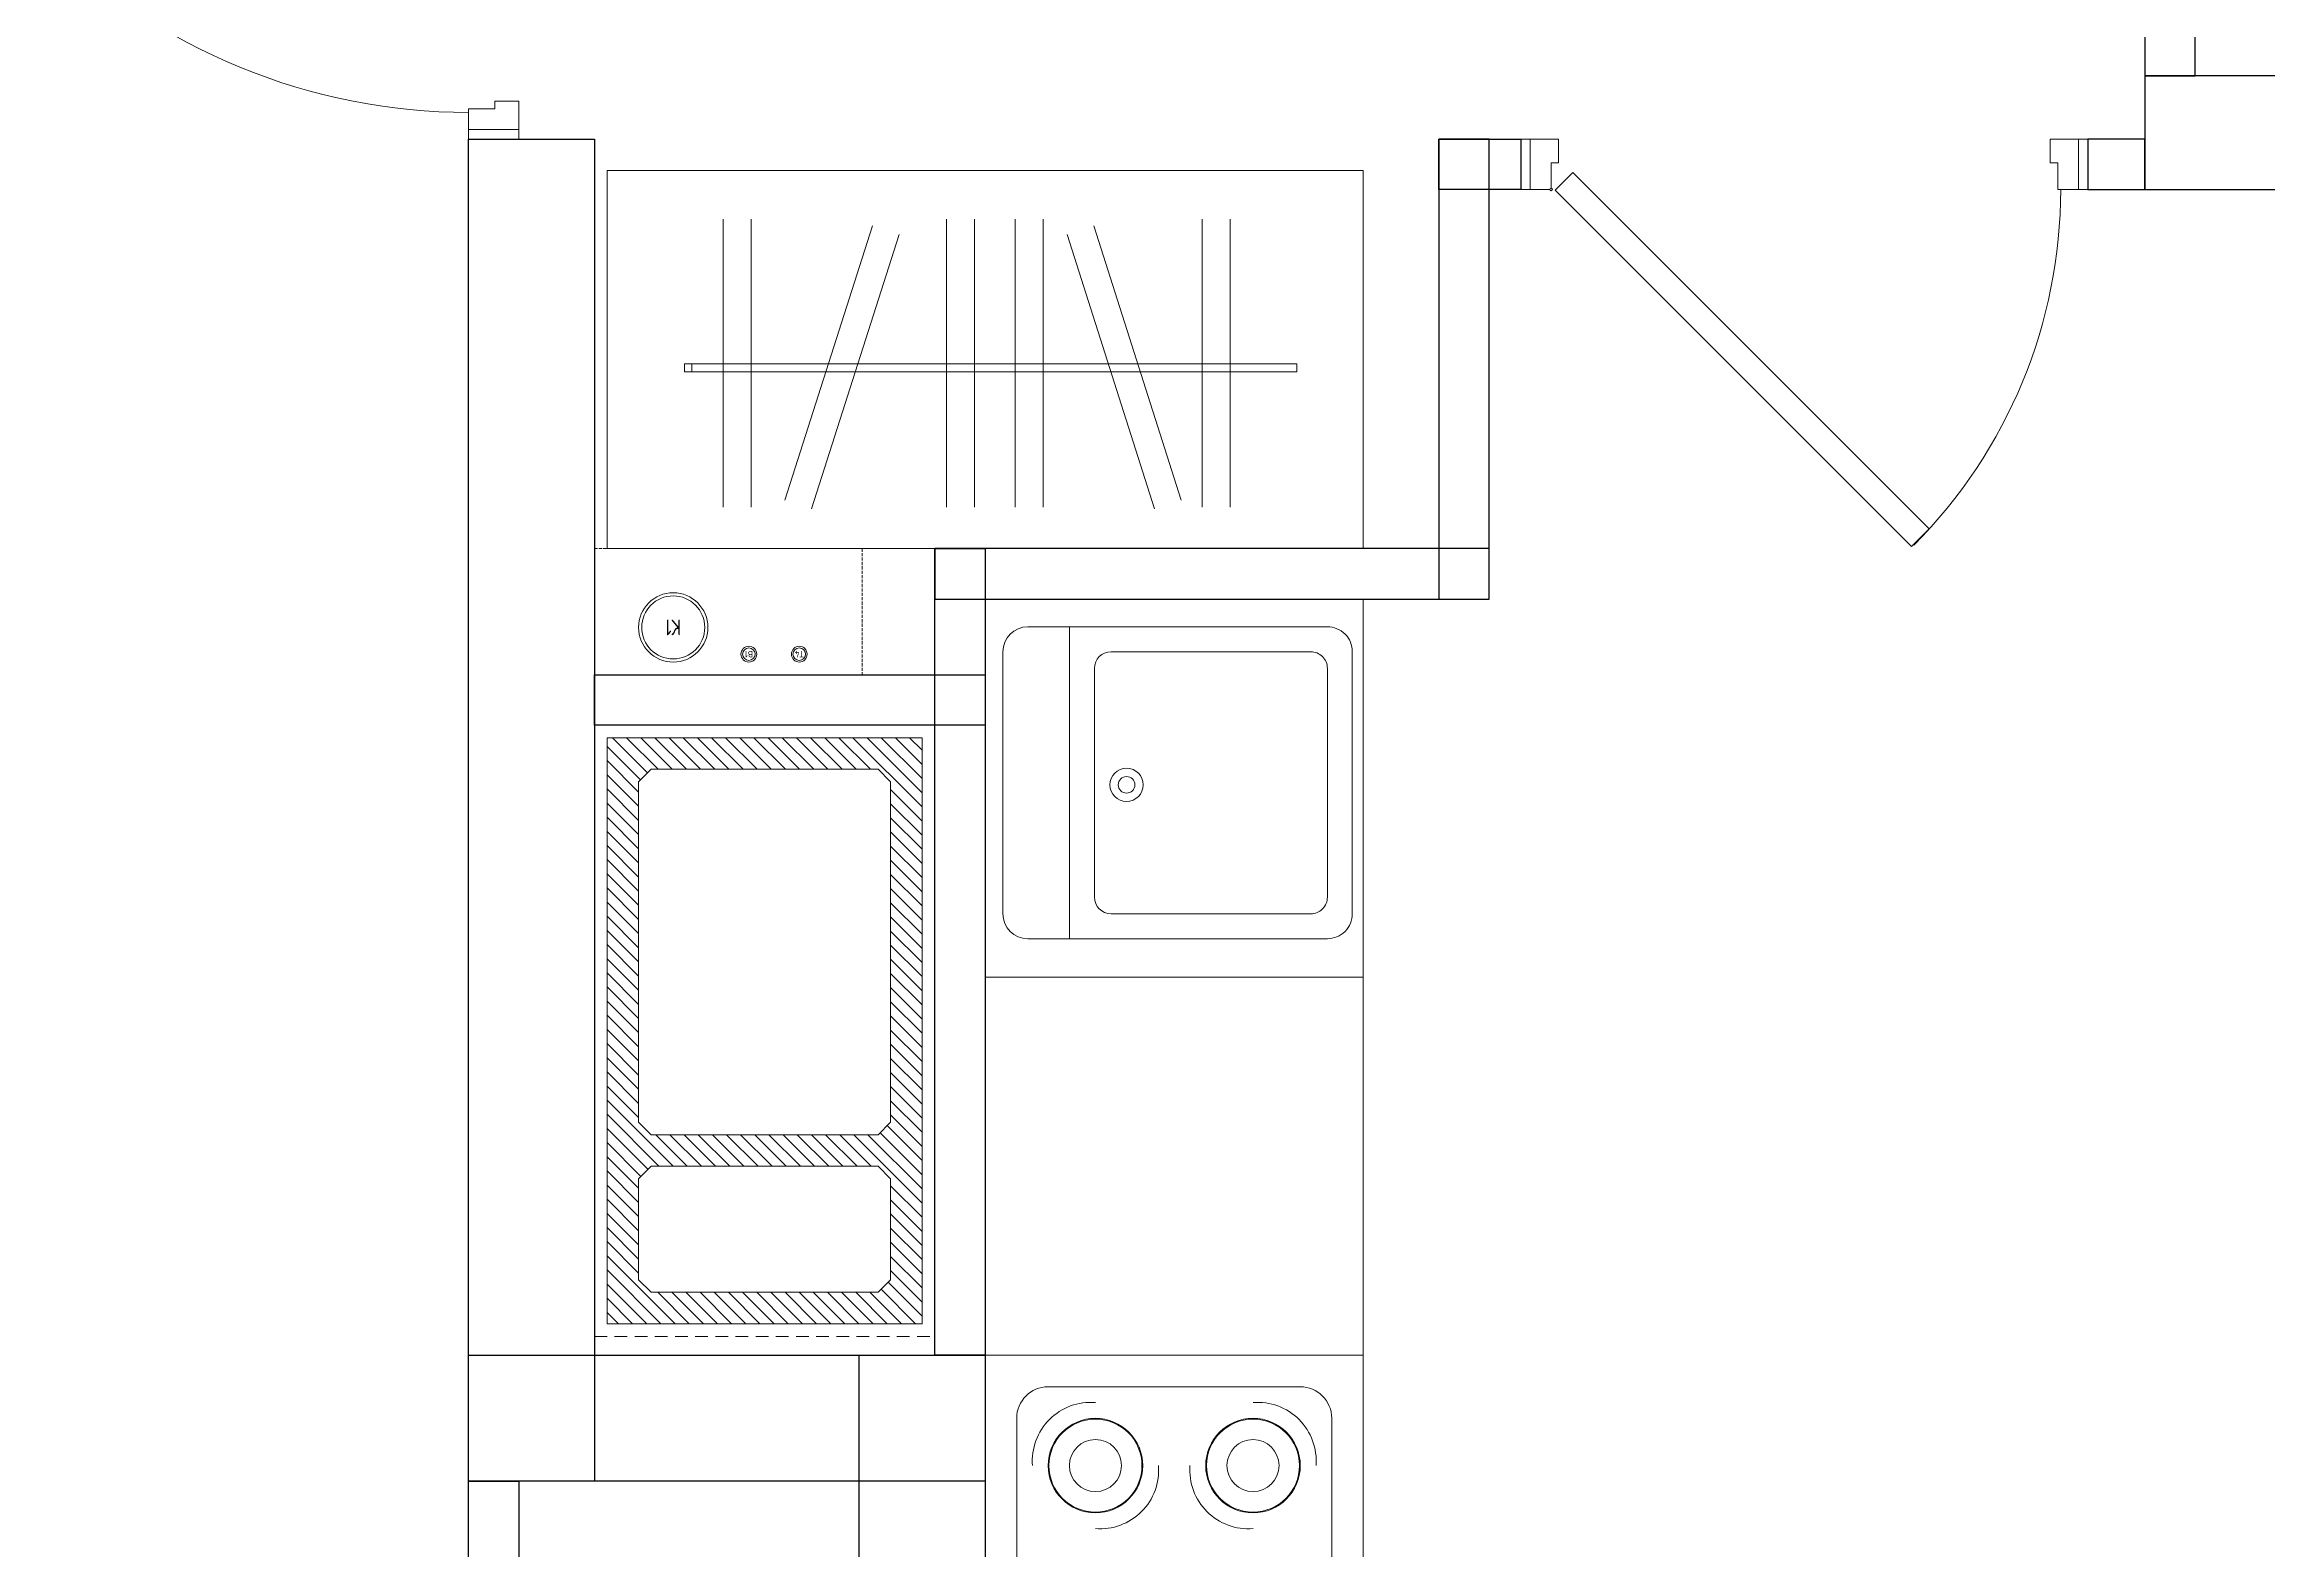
# Model space of a CAD drawing. Header units: millimetres. Extents: x 30661 to 55270, y 139046 to 181896.
# Drawn here: x 43453 to 46980, y 155838 to 158226 of the extents above; entities that cross this region are included whole.
import ezdxf
from ezdxf.enums import TextEntityAlignment as Align

# ---------------------------------------------------------------- set-up
doc = ezdxf.new("R2010")
doc.units = ezdxf.units.MM
doc.linetypes.add('200_ШТРИХ', pattern=[320, 200, -120])
doc.linetypes.add('DASHED', pattern=[7, 5, -2, 0])
for name, color, linetype, lineweight in [('АР - Вентблок', 36, 'Continuous', 9), ('АР - ВК', 126, 'Continuous', 13), ('АР - Двери', 126, 'Continuous', 9), ('АР - Монолит', 56, 'Continuous', 30), ('АР - Оборуд', 252, 'Continuous', 0), ('АР - Перегородки 80', 32, 'Continuous', 30)]:
    doc.layers.add(name, color=color, linetype=linetype, lineweight=lineweight)
doc.layers.add('АР - мебель', color=7, linetype='Continuous', lineweight=9, true_color=0x787878)
doc.styles.add('ГОСТ 2.304', font='CS_Gost2304.shx')

# ---------------------------------------------------------------- blocks, each defined once
blk = doc.blocks.new('*U121')
at = {"ltscale": 100}
for p, q in [((15, 37.5), (15, -42.5)), ((46, 37.5), (15, 37.5)), ((48, -4.5), (48, 35.5)), ((852, -4.5), (852, 37.5)), ((852, 37.5), (885, 37.5)), ((885, 37.5), (885, -42.5)), ((60, -4.5), (48, -4.5)), ((60, -42.5), (60, -4.5)), ((840, -42.5), (840, -4.5)), ((840, -4.5), (852, -4.5)), ((15, -42.5), (60, -42.5)), ((885, -42.5), (840, -42.5))]:
    blk.add_line(p, q, dxfattribs=at)
for points in [[(54.4, 38.9), (82.7, 10.6), (648, 575.9), (619.7, 604.2)], [(15, -42.5), (0, -42.5), (0, 37.5), (15, 37.5)], [(885, -42.5), (900, -42.5), (900, 37.5), (885, 37.5)]]:
    blk.add_lwpolyline(points, close=True, dxfattribs=at)
blk.add_circle((48, 37.5), 2, dxfattribs=at)
blk.add_arc((56.7, 37.5), 800, 0, 44.865, dxfattribs=at)
blk = doc.blocks.new('*U55')
at = {"ltscale": 100}
for p, q in [((15, -37.5), (15, 42.5)), ((15, 42.5), (60, 42.5)), ((60, 42.5), (60, 4.5)), ((1035, 42.5), (990, 42.5)), ((990, 42.5), (990, 4.5)), ((1035, -37.5), (1035, 42.5)), ((60, 4.5), (48, 4.5)), ((48, 4.5), (48, -35.5)), ((990, 4.5), (1002, 4.5)), ((1002, 4.5), (1002, -37.5)), ((46, -37.5), (15, -37.5)), ((1002, -37.5), (1035, -37.5))]:
    blk.add_line(p, q, dxfattribs=at)
for points in [[(15, 42.5), (0, 42.5), (0, -37.5), (15, -37.5)], [(1035, 42.5), (1050, 42.5), (1050, -37.5), (1035, -37.5)], [(54.4, -38.9), (82.7, -10.6), (754, -682), (725.8, -710.3)]]:
    blk.add_lwpolyline(points, close=True, dxfattribs=at)
blk.add_circle((48, -37.5), 2, dxfattribs=at)
blk.add_arc((57.9, -37.5), 950, 315.135, 0, dxfattribs=at)
blk = doc.blocks.new('Стояк ВК')
at = {"layer": 'АР - ВК', "color": 46, "linetype": 'DASHED'}
blk.add_lwpolyline([(0, 200), (425, 200), (425, 0), (0, 0)], close=True, dxfattribs=at)
at = {"layer": 'АР - ВК', "color": 1, "ltscale": 100}
for radius in [12.5, 10]:
    blk.add_circle((100, 167.5), radius, dxfattribs=at)
at = {"layer": 'АР - ВК', "color": 5, "ltscale": 100}
for radius in [12.5, 10]:
    blk.add_circle((180, 167.5), radius, dxfattribs=at)
at = {"layer": 'АР - ВК', "color": 46, "ltscale": 100}
for radius in [55, 50]:
    blk.add_circle((300, 125), radius, dxfattribs=at)
at = {"layer": 'АР - ВК', "color": 1, "ltscale": 100, "style": 'ГОСТ 2.304'}
blk.add_text('Т4', height=10, dxfattribs=at).set_placement((100, 167.5), align=Align.MIDDLE_CENTER)
at = {"layer": 'АР - ВК', "color": 5, "ltscale": 100, "style": 'ГОСТ 2.304'}
blk.add_text('В1', height=10, dxfattribs=at).set_placement((180, 167.5), align=Align.MIDDLE_CENTER)
at = {"layer": 'АР - ВК', "color": 46, "ltscale": 100, "style": 'ГОСТ 2.304'}
blk.add_text('К1', height=25, dxfattribs=at).set_placement((300, 125), align=Align.MIDDLE_CENTER)
blk = doc.blocks.new('k_22')
at = {"ltscale": 600}
for p, q in [((0, 600), (0, 0)), ((600, 600), (0, 600)), ((600, 0), (600, 600)), ((500, 550), (100, 550)), ((50, 500), (50, 100)), ((550, 100), (550, 500)), ((100, 50), (500, 50)), ((0, 0), (600, 0))]:
    blk.add_line(p, q, dxfattribs=at)
for centre in [(175, 425), (425, 425), (175, 175), (425, 175)]:
    blk.add_circle(centre, 75, dxfattribs=at)
for centre, radius, start, end in [((100, 500), 50, 90, 180), ((500, 500), 50, 0, 90), ((167.7, 432.3), 93, 85.4974, 184.5026), ((175, 425), 73.8, 0, 180), ((425, 425), 73.8, 0, 180), ((432.3, 432.3), 93, 355.4974, 94.5026), ((175, 425), 41.3, 0, 180), ((425, 425), 41.3, 0, 180), ((175, 425), 73.8, 180, 0), ((175, 425), 41.3, 180, 0), ((182.3, 417.7), 93, 265.4974, 4.5026), ((417.7, 417.7), 93, 175.4974, 274.5026), ((425, 425), 73.8, 180, 0), ((425, 425), 41.3, 180, 0), ((175, 175), 73.8, 0, 180), ((182.3, 182.3), 93, 355.4974, 94.5026), ((417.7, 182.3), 93, 85.4974, 184.5026), ((425, 175), 73.8, 0, 180), ((175, 175), 41.3, 0, 180), ((425, 175), 41.3, 0, 180), ((167.7, 167.7), 93, 175.4974, 274.5026), ((175, 175), 73.8, 180, 0), ((175, 175), 41.3, 180, 0), ((425, 175), 73.8, 180, 0), ((425, 175), 41.3, 180, 0), ((432.3, 167.7), 93, 265.4974, 4.5026), ((100, 100), 50, 180, 270), ((500, 100), 50, 270, 0)]:
    blk.add_arc(centre, radius, start, end, dxfattribs=at)
blk = doc.blocks.new('М15 600х600')
for p, q in [((-600, 600), (-600, 0)), ((-600, 600), (0, 600)), ((0, 600), (0, 0)), ((-516.4, 571.8), (-100.6, 571.8)), ((-556, 57), (-556, 532.2)), ((-61, 532.2), (-61, 57)), ((-556, 466.2), (-61, 466.2)), ((-490, 426.6), (-127, 426.6)), ((-516.4, 83.4), (-516.4, 400.2)), ((-100.6, 83.4), (-100.6, 400.2)), ((-61, 400.2), (-61, 83.4)), ((-127, 57), (-490, 57)), ((-600, 0), (0, 0)), ((-100.6, 17.4), (-516.4, 17.4))]:
    blk.add_line(p, q)
for centre, major_axis, start_param, end_param in [((-516.4, 532.2), (-28, 28), -0.785398, 0.785398), ((-100.6, 532.2), (28, 28), 5.497787, 7.068583), ((-490, 400.2), (-18.7, 18.7), -0.785398, 0.785398), ((-127, 400.2), (18.7, 18.7), 5.497787, 7.068583), ((-305.2, 375.6), (18.7, 18.7), 5.497787, 11.780972), ((-305.2, 375.6), (9.33, 9.33), 5.497787, 11.780972), ((-490, 83.4), (18.7, 18.7), 2.356194, 3.926991), ((-127, 83.4), (-18.7, 18.7), 2.356194, 3.926991), ((-516.4, 57), (28, 28), 2.356194, 3.926991), ((-100.6, 57), (-28, 28), 2.356194, 3.926991)]:
    blk.add_ellipse(centre, major_axis=major_axis, ratio=1, start_param=start_param, end_param=end_param)
blk = doc.blocks.new('Ш03 600х1200')
for p, q in [((0, 600), (-1200, 600)), ((-1200, 0), (-1200, 600)), ((0, 0), (0, 600)), ((-988.5, 66), (-988.5, 522.9)), ((-944.2, 66), (-944.2, 522.9)), ((-911.1, 76.8), (-772.2, 512)), ((-868.9, 63.3), (-730, 498.6)), ((-692.1, 66), (-692.1, 522.9)), ((-647.8, 66), (-647.8, 522.9)), ((-583, 66), (-583, 522.9)), ((-538.7, 66), (-538.7, 522.9)), ((-324.4, 63.3), (-463.3, 498.6)), ((-282.2, 76.8), (-421.1, 512)), ((-228.6, 66), (-228.6, 522.9)), ((-184.3, 66), (-184.3, 522.9)), ((-123, 293.3), (-1094.4, 293.3)), ((-1094.4, 293.3), (-1094.4, 280.4)), ((-134.5, 293.3), (-228.9, 293.3)), ((-228.9, 293.3), (-228.9, 280.4)), ((-134.5, 280.4), (-134.5, 293.3)), ((-123, 280.4), (-123, 293.3)), ((-1094.4, 280.4), (-123, 280.4)), ((-228.9, 280.4), (-134.5, 280.4)), ((0, 0), (-1200, 0))]:
    blk.add_line(p, q)
blk = doc.blocks.new('Вентблок 930 х 500')
at = {"layer": 'АР - Вентблок', "lineweight": 5}
h = blk.add_hatch(dxfattribs=at)
h.set_pattern_fill('ANSI31', color=256, scale=5)
h.set_pattern_definition([(45, (-3927587.913, -709139.574), (-11.22532015, 11.22532015), [])])
h.paths.add_polyline_path([(-20, 950), (-520, 950), (-520, 20), (-20, 20)])
h.paths.add_polyline_path([(-450, 700), (-470, 720), (-470, 880), (-450, 900), (-90, 900), (-70, 880), (-70, 720), (-90, 700)], flags=16)
h.paths.add_polyline_path([(-90, 650), (-70, 630), (-70, 90), (-90, 70), (-450, 70), (-470, 90), (-470, 630), (-450, 650)], flags=16)
at = {"layer": 'АР - Вентблок', "linetype": '200_ШТРИХ', "lineweight": 5, "ltscale": 0.1}
blk.add_lwpolyline([(-540, 0), (-540, 970), (0, 970), (0, 0)], close=True, dxfattribs=at)
at = {"layer": 'АР - Вентблок', "linetype": 'ByBlock'}
for points in [[(-520, 20), (-520, 950), (-20, 950), (-20, 20)], [(-470, 720), (-470, 880), (-450, 900), (-90, 900), (-70, 880), (-70, 720), (-90, 700), (-450, 700)], [(-470, 90), (-470, 630), (-450, 650), (-90, 650), (-70, 630), (-70, 90), (-90, 70), (-450, 70)]]:
    blk.add_lwpolyline(points, close=True, dxfattribs=at)
blk = doc.blocks.new('Блок 600 х 600')
at = {"layer": 'АР - мебель'}
blk.add_lwpolyline([(-600, 0), (0, 0), (0, 600), (-600, 600)], close=True, dxfattribs=at)
blk = doc.blocks.new('Квартира 2К 9900 тип 7')
at = {"layer": 'АР - Монолит'}
for points in [[(5650, 3680), (2660, 3680), (2660, 3500), (5650, 3500)], [(0, 1450), (0, 3580), (200, 3580), (200, 1450)], [(0, 1450), (0, 1650), (820, 1650), (820, 1450)], [(620, 0), (620, 1650), (820, 1650), (820, 0)]]:
    blk.add_lwpolyline(points, close=True, dxfattribs=at)
at = {"layer": 'АР - Перегородки 80'}
for points in [[(2740, 3680), (2740, 5760), (2660, 5760), (2660, 3680)], [(1670, 3580), (1670, 3500), (1540, 3500), (1540, 3580)], [(1620, 2850), (1620, 3580), (1540, 3580), (1540, 2850)], [(2660, 3500), (2660, 3580), (2570, 3580), (2570, 3500)], [(740, 2850), (1620, 2850), (1620, 2930), (740, 2930)], [(820, 1650), (740, 1650), (740, 2930), (820, 2930)], [(820, 2650), (200, 2650), (200, 2730), (820, 2730)], [(80, 200), (0, 200), (0, 1450), (80, 1450)]]:
    blk.add_lwpolyline(points, close=True, dxfattribs=at)
at = {"xscale": -1, "rotation": 180}
for name, p in [('Вентблок 930 х 500', (740, 2650)), ('Блок 600 х 600', (1420, 2250))]:
    blk.add_blockref(name, p, dxfattribs=at)
at = {"layer": 'АР - ВК', "rotation": 180}
blk.add_blockref('Стояк ВК', (625, 2930), dxfattribs=at)
at = {"layer": 'АР - Двери', "rotation": 270}
blk.add_blockref('*U55', (37.5, 4630), dxfattribs=at)
at = {"layer": 'АР - Двери', "xscale": -1, "rotation": 180}
blk.add_blockref('*U121', (1670, 3537.5), dxfattribs=at)
at = {"layer": 'АР - мебель', "xscale": -1}
blk.add_blockref('Ш03 600х1200', (220, 2930), dxfattribs=at)
at = {"layer": 'АР - Оборуд', "xscale": -1}
for name, p, rotation in [('М15 600х600', (1420, 2250), 90), ('k_22', (820, 1050), 270)]:
    blk.add_blockref(name, p, dxfattribs=dict(at, rotation=rotation))
blk = doc.blocks.new('V_Section_1')
blk.add_blockref('Квартира 2К 9900 тип 7', (8950, -26200))

msp = doc.modelspace()

# ---------------------------------------------------------------- block references
msp.add_blockref('V_Section_1', (35175.5, 180696.1))

doc.saveas('drawing.dxf')
